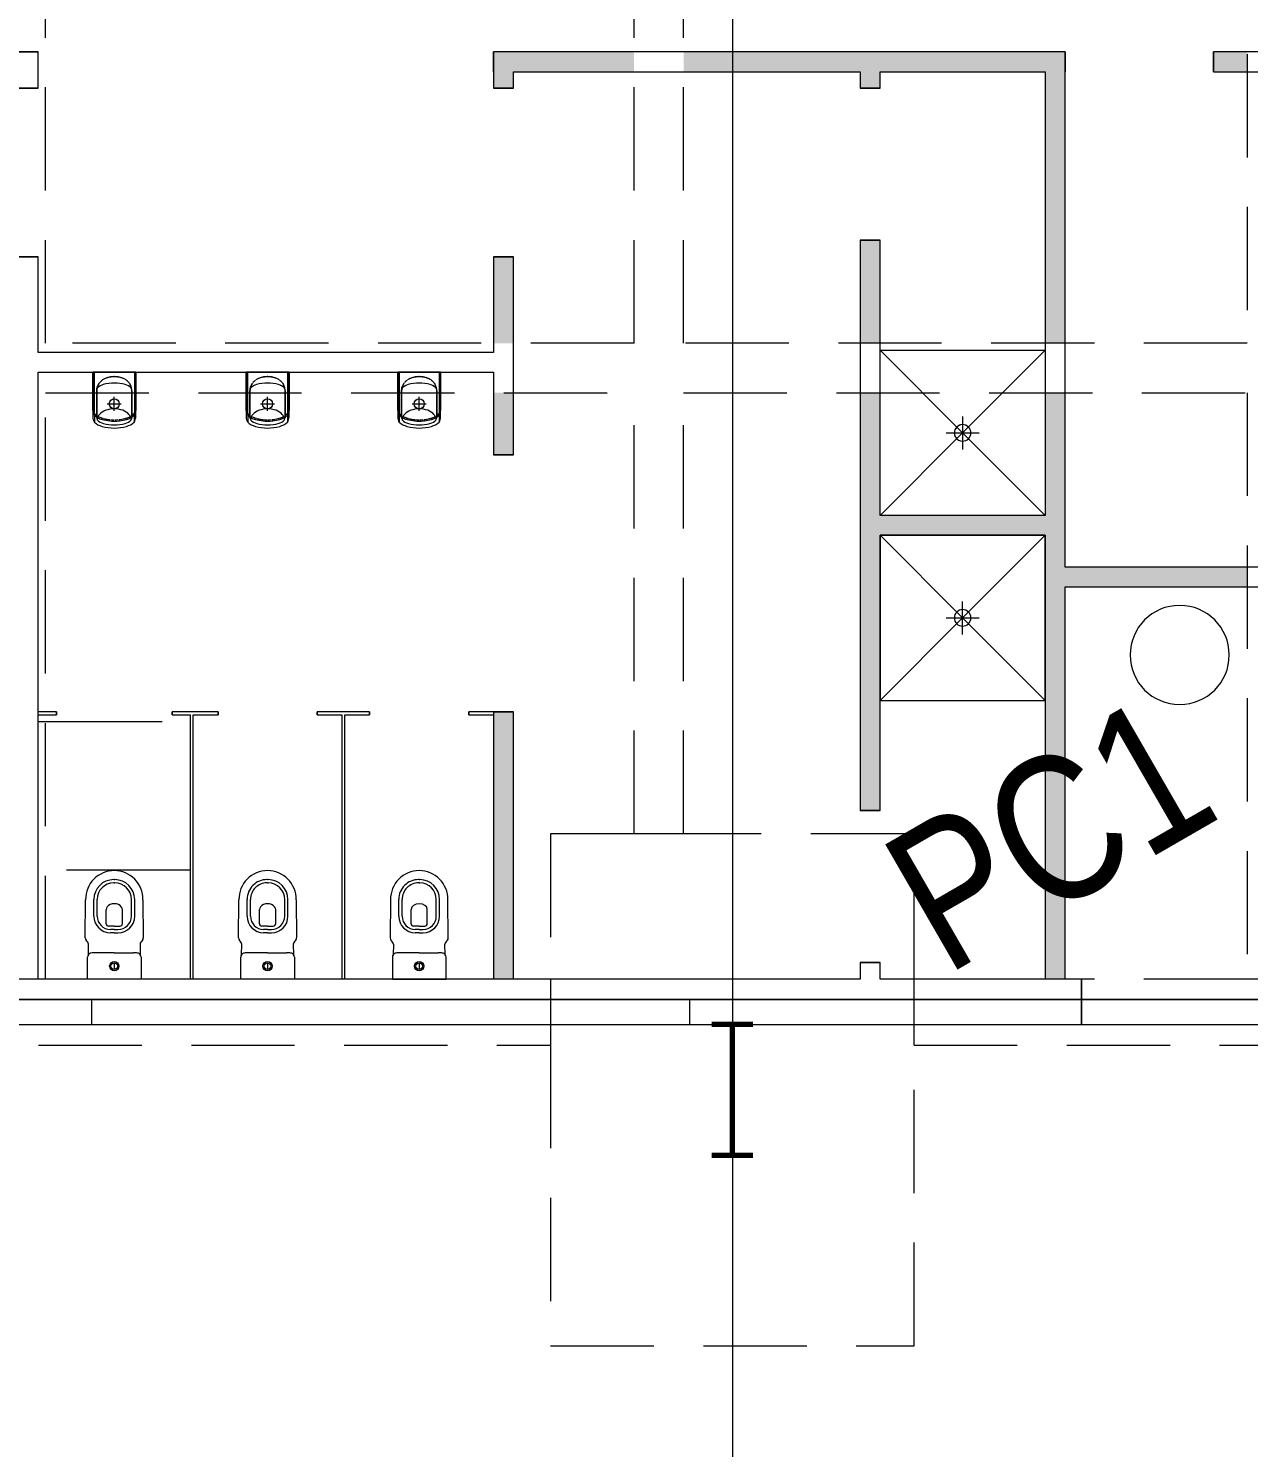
# Model space of a CAD drawing. Header units: millimetres. Extents: x 1606 to 301010, y -5142 to 244250.
# Drawn here: x 89421 to 96809, y 212738 to 221332 of the extents above; entities that cross this region are included whole.
import ezdxf

# ---------------------------------------------------------------- set-up
doc = ezdxf.new("R2010")
doc.units = ezdxf.units.MM
for name, pattern in [('_SGE_Grid Line', [16250, 15000, -625, 0, -625]), ('_SGE_Hidden', [925, 625, -300]), ('Dash', [1250, 750, -500]), ('Hidden', [1785.95, 1190.625, -595.325])]:
    doc.linetypes.add(name, pattern=pattern)
for name, color, linetype, lineweight in [('0-1', 7, 'Continuous', 5), ('A-WALL-1', 253, 'Continuous', 9), ('A-WALL-2', 113, 'Continuous', 20), ('I-WALL-1', 253, 'Continuous', 9), ('P-SANR-FIXT-1', 253, 'Continuous', 9), ('P-SANR-FIXT-2', 6, 'Dash', 9), ('P-SANR-FIXT-3', 6, 'Hidden', 9), ('Q-SPCQ-1', 253, 'Continuous', 9), ('S-BEAM-1', 7, '_SGE_Hidden', 18), ('S-BEAM-HDLN-1', 7, '_SGE_Hidden', 18), ('S-COLS-1', 52, 'Continuous', 70), ('S-COLS-IDEN-1', 171, 'Continuous', 35), ('S-FNDN-1', 32, '_SGE_Hidden', 18), ('S-GRID-1', 1, '_SGE_Grid Line', 13)]:
    doc.layers.add(name, color=color, linetype=linetype, lineweight=lineweight)
doc.layers.add('A-WALL-PATT-1', color=254, linetype='Continuous', lineweight=35, transparency=1)
doc.styles.add('Arial Narrow_3', font='ARIALN.TTF', dxfattribs={"height": 875})

# ---------------------------------------------------------------- blocks, each defined once
blk = doc.blocks.new('WYA_PF_Shower Falls - Floor Waste_Centre-8509042-WAREHOUSE SLAB PLAN')
at = {"layer": 'P-SANR-FIXT-3'}
for p, q in [((0, 0), (500, -500)), ((0, 0), (0, -1000)), ((1000, 0), (0, 0)), ((1000, 0), (500, -500)), ((1000, -1000), (1000, 0)), ((0, -1000), (500, -500)), ((500, -500), (1000, -1000)), ((0, -1000), (1000, -1000))]:
    blk.add_line(p, q, dxfattribs=at)
blk = doc.blocks.new('WYA_PF_Floor Waste_Round - 100mm Dia-8146134-WAREHOUSE SLAB PLAN')
at = {"layer": 'P-SANR-FIXT-1'}
for p, q in [((0, -100), (0, 100)), ((100, 0), (-100, 0))]:
    blk.add_line(p, q, dxfattribs=at)
for start, end in [(0, 180), (0, 180), (180, 0), (180, 360)]:
    blk.add_arc((0, 0), 50, start, end, dxfattribs=at)
blk = doc.blocks.new('WYA_PF_Shower Falls - Floor Waste_Centre-8509059-WAREHOUSE SLAB PLAN')
at = {"layer": 'P-SANR-FIXT-3'}
for p, q in [((0, 1000), (500, 500)), ((0, 1000), (1000, 1000)), ((0, 0), (0, 1000)), ((500, 500), (1000, 1000)), ((1000, 1000), (1000, 0)), ((0, 0), (500, 500)), ((1000, 0), (500, 500)), ((1000, 0), (0, 0))]:
    blk.add_line(p, q, dxfattribs=at)
blk = doc.blocks.new('WYA_PF_Floor Waste_Round - 100mm Dia-8507686-WAREHOUSE SLAB PLAN')
at = {"layer": 'P-SANR-FIXT-1'}
for p, q in [((0, 100), (0, -100)), ((100, 0), (-100, 0))]:
    blk.add_line(p, q, dxfattribs=at)
for start, end in [(0, 180), (360, 180), (180, 360), (180, 360)]:
    blk.add_arc((0, 0), 50, start, end, dxfattribs=at)
blk = doc.blocks.new('WYA_PF_WC_Toilet_Caroma_Liano_Cleanflush_Easy Height - Liano-8106803-WAREHOUSE SLAB PLAN')
at = {"layer": 'P-SANR-FIXT-1'}
for p, q in [((58753.3, 217086.7), (58651.3, 217086.7)), ((58652.8, 217136.4), (58884.6, 217139)), ((58923, 217119), (58986.8, 217120.1)), ((59001.8, 217125.4), (59133.3, 217125.4)), ((59133.3, 217125.4), (59133.3, 216800.8)), ((58753.3, 217066.7), (58651.3, 217066.7)), ((58798.3, 217012.4), (58712.8, 217012.4)), ((58974.3, 216963.1), (58974.3, 217078.6)), ((58531.3, 216963.1), (58531.3, 216966.7)), ((58531.3, 216963.1), (58531.3, 216959.5)), ((58551.3, 216963.1), (58551.3, 216966.7)), ((58551.3, 216963.1), (58551.3, 216959.5)), ((58813.3, 216963.1), (58813.3, 216997.4)), ((58813.3, 216963.1), (58813.3, 216928.8)), ((58833.3, 216963.1), (58833.3, 216986.7)), ((58833.3, 216963.1), (58833.3, 216939.5)), ((58853.3, 216963.1), (58853.3, 216986.7)), ((58853.3, 216963.1), (58853.3, 216939.5)), ((58974.3, 216963.1), (58974.3, 216847.6)), ((59035.3, 216963.1), (59075.6, 216963.1)), ((58753.3, 216859.5), (58651.3, 216859.5)), ((58753.3, 216839.5), (58651.3, 216839.5)), ((58798.3, 216913.8), (58712.8, 216913.8)), ((58884.6, 216787.2), (58652.8, 216789.8)), ((58986.8, 216806.1), (58923, 216807.2)), ((59133.3, 216800.8), (59001.8, 216800.8))]:
    blk.add_line(p, q, dxfattribs=at)
for radius in [28, 20.1]:
    blk.add_circle((59055.5, 216963.1), radius, dxfattribs=at)
for centre, radius, start, end in [((58650, 216962.8), 173.6, 89.05263, 179.90875), ((58651.3, 216966.7), 120, 90, 180), ((58753.3, 216986.7), 100, 0, 90), ((58884.7, 217118.6), 20.3, 48.76782, 90.37206), ((62198.4, 220846.3), 4967.2, 228.36262, 228.53711), ((58922.6, 217139.1), 20.1, 229.05995, 270.79743), ((59148.6, 217078.6), 174.3, 171.52709, 180), ((58998.5, 217101), 22.5, 121.53898, 171.52709), ((59001.8, 217101.3), 24.1, 90, 128.72798), ((58651.3, 216966.7), 100, 90, 180), ((58753.3, 216986.7), 80, 0, 90), ((58798.3, 216997.4), 15, 0, 90), ((58650, 216963.4), 173.6, 180.09125, 270.94737), ((58651.3, 216959.5), 120, 180, 270), ((58651.3, 216959.5), 100, 180, 270), ((58753.3, 216939.5), 80, 270, 0), ((58753.3, 216939.5), 100, 270, 0), ((58798.3, 216928.8), 15, 270, 0), ((59148.6, 216847.6), 174.3, 180, 188.47291), ((58884.7, 216807.6), 20.3, 269.62794, 311.23218), ((62198.4, 213079.9), 4967.2, 131.46289, 131.63738), ((58922.6, 216787.1), 20.1, 89.20257, 130.94005), ((58998.5, 216825.2), 22.5, 188.47291, 238.46102), ((59001.8, 216824.9), 24.1, 231.27202, 270)]:
    blk.add_arc(centre, radius, start, end, dxfattribs=at)
blk.add_ellipse((58712.8, 216963.1), major_axis=(0, 49.3), ratio=0.710354, start_param=0, end_param=3.141593, dxfattribs=at)
blk = doc.blocks.new('WYA_PF_WC_Toilet_Caroma_Liano_Cleanflush_Easy Height - Liano-7275037-WAREHOUSE SLAB PLAN')
at = {"layer": 'P-SANR-FIXT-1'}
for p, q in [((75739.6, 221069.1), (75414.9, 221069.1)), ((75414.9, 221069.1), (75414.9, 220937.7)), ((75739.6, 220937.7), (75739.6, 221069.1)), ((75577.3, 220971.1), (75577.3, 221011.4)), ((75420.2, 220922.6), (75421.4, 220858.8)), ((75577.3, 220910.1), (75461.8, 220910.1)), ((75577.3, 220910.1), (75692.8, 220910.1)), ((75733.2, 220858.8), (75734.3, 220922.6)), ((75401.4, 220820.4), (75404, 220588.7)), ((75577.3, 220789.1), (75553.7, 220789.1)), ((75577.3, 220789.1), (75600.8, 220789.1)), ((75750.5, 220588.7), (75753.1, 220820.4)), ((75528, 220734.1), (75528, 220648.6)), ((75577.3, 220749.1), (75543, 220749.1)), ((75577.3, 220769.1), (75553.7, 220769.1)), ((75577.3, 220769.1), (75600.8, 220769.1)), ((75577.3, 220749.1), (75611.5, 220749.1)), ((75626.5, 220734.1), (75626.5, 220648.6)), ((75453.7, 220689.1), (75453.7, 220587.1)), ((75473.7, 220689.1), (75473.7, 220587.1)), ((75680.8, 220689.1), (75680.8, 220587.1)), ((75700.8, 220689.1), (75700.8, 220587.1)), ((75577.3, 220487.1), (75573.7, 220487.1)), ((75577.3, 220467.1), (75573.7, 220467.1)), ((75577.3, 220487.1), (75580.8, 220487.1)), ((75577.3, 220467.1), (75580.8, 220467.1))]:
    blk.add_line(p, q, dxfattribs=at)
for radius in [28, 20.1]:
    blk.add_circle((75577.3, 220991.3), radius, dxfattribs=at)
for centre, radius, start, end in [((75439, 220937.7), 24.1, 180, 218.72798), ((75439.4, 220934.3), 22.5, 211.53898, 261.52709), ((75461.8, 221084.4), 174.3, 261.52709, 270), ((75692.8, 221084.4), 174.3, 270, 278.47291), ((75715.1, 220934.3), 22.5, 278.47291, 328.46102), ((75715.5, 220937.7), 24.1, 321.27202, 0), ((75421.7, 220820.6), 20.3, 138.76782, 180.37206), ((71694.1, 224134.3), 4967.2, 318.36262, 318.53711), ((75401.3, 220858.5), 20.1, 319.05995, 0.79743), ((75553.7, 220689.1), 100, 90, 180), ((75600.8, 220689.1), 100, 0, 90), ((75753.3, 220858.5), 20.1, 179.20257, 220.94005), ((79460.4, 224134.3), 4967.2, 221.46289, 221.63738), ((75732.8, 220820.6), 20.3, 359.62794, 41.23218), ((75553.7, 220689.1), 80, 90, 180), ((75543, 220734.1), 15, 90, 180), ((75600.8, 220689.1), 80, 0, 90), ((75611.5, 220734.1), 15, 0, 90), ((75577.6, 220585.8), 173.6, 179.05263, 269.90875), ((75573.7, 220587.1), 120, 180, 270), ((75573.7, 220587.1), 100, 180, 270), ((75577, 220585.8), 173.6, 270.09125, 0.94737), ((75580.8, 220587.1), 100, 270, 0), ((75580.8, 220587.1), 120, 270, 0)]:
    blk.add_arc(centre, radius, start, end, dxfattribs=at)
blk.add_ellipse((75577.3, 220648.6), major_axis=(49.3, 0), ratio=0.710354, start_param=3.141593, end_param=6.283185, dxfattribs=at)
blk = doc.blocks.new('WYA_PF_WC_Toilet_Ambulant - WC_Exposed Cistern-8106804-WAREHOUSE SLAB PLAN')
at = {"layer": 'P-SANR-FIXT-1'}
for p, q in [((0, 602), (-3.6, 602)), ((0, 602), (3.6, 602)), ((0, 582), (-3.6, 582)), ((0, 582), (3.6, 582)), ((-175.9, 248.7), (-173.3, 480.4)), ((-123.6, 380), (-123.6, 482)), ((-103.6, 380), (-103.6, 482)), ((103.6, 380), (103.6, 482)), ((123.6, 380), (123.6, 482)), ((173.3, 480.4), (175.9, 248.7)), ((-49.3, 335), (-49.3, 420.5)), ((49.3, 335), (49.3, 420.5)), ((0, 320), (-34.3, 320)), ((0, 300), (-23.6, 300)), ((0, 280), (-23.6, 280)), ((0, 320), (34.3, 320)), ((0, 300), (23.6, 300)), ((0, 280), (23.6, 280)), ((-157, 146.5), (-155.9, 210.3)), ((155.9, 210.3), (157, 146.5)), ((-162.3, 0), (-162.3, 131.4)), ((0, 159), (-115.5, 159)), ((0, 159), (115.5, 159)), ((0, 98), (0, 57.7)), ((162.3, 131.4), (162.3, 0)), ((162.3, 0), (-162.3, 0))]:
    blk.add_line(p, q, dxfattribs=at)
for radius in [28, 20.1]:
    blk.add_circle((0, 77.8), radius, dxfattribs=at)
for centre, radius, start, end in [((0.3, 483.3), 173.6, 90.09125, 180.94737), ((-3.6, 482), 120, 90, 180), ((-0.3, 483.3), 173.6, 359.05263, 89.90875), ((3.6, 482), 120, 360, 90), ((-3.6, 482), 100, 90, 180), ((3.6, 482), 100, 360, 90), ((-23.6, 380), 100, 180, 270), ((-23.6, 380), 80, 180, 270), ((23.6, 380), 80, 270, 360), ((23.6, 380), 100, 270, 360), ((-34.3, 335), 15, 180, 270), ((34.3, 335), 15, 270, 360), ((-155.5, 248.5), 20.3, 179.62794, 221.23218), ((-3883.2, -3065.2), 4967.2, 41.46289, 41.63738), ((-176, 210.6), 20.1, 359.20257, 40.94005), ((176, 210.6), 20.1, 139.05995, 180.79743), ((3883.2, -3065.2), 4967.2, 138.36262, 138.53711), ((155.5, 248.5), 20.3, 318.76782, 0.37206), ((-138.2, 131.4), 24.1, 141.27202, 180), ((-137.9, 134.8), 22.5, 98.47291, 148.46102), ((-115.5, -15.3), 174.3, 90, 98.47291), ((115.5, -15.3), 174.3, 81.52709, 90), ((137.9, 134.8), 22.5, 31.53898, 81.52709), ((138.2, 131.4), 24.1, 0, 38.72798)]:
    blk.add_arc(centre, radius, start, end, dxfattribs=at)
blk.add_ellipse((0, 420.5), major_axis=(49.3, 0), ratio=0.710354, start_param=0, end_param=3.141593, dxfattribs=at)
at = {"layer": 'P-SANR-FIXT-2'}
for p, q in [((-460, 660), (-460, 1560)), ((-460, 1560), (460, 1560)), ((460, 1560), (460, 660)), ((460, 660), (-460, 660))]:
    blk.add_line(p, q, dxfattribs=at)
blk = doc.blocks.new('WYA_PF_WC_Urinal - FIXFIT_BATH_WC_Urinal_Caroma_Cube 3-V34-WAREHOUSE SLAB PLAN')
at = {"layer": 'P-SANR-FIXT-1'}
for p, q in [((-129.9, -230.7), (-129.9, 0)), ((-129.9, 0), (-124.9, 0)), ((-121.5, 0), (-118.4, 0)), ((-118.4, 0), (-111.6, 0)), ((-111.6, 0), (-99.9, 0)), ((-99.9, 0), (-86.5, 0)), ((-86.5, 0), (-71.9, 0)), ((-71.9, 0), (-43.7, 0)), ((-43.7, 0), (-14.7, 0)), ((-14.7, 0), (14.6, 0)), ((71.9, 0), (86.5, 0)), ((86.5, 0), (99.8, 0)), ((99.8, 0), (111.6, 0)), ((111.6, 0), (118.4, 0)), ((118.4, 0), (121.5, 0)), ((121.5, 0), (121.5, -4.3)), ((124.9, 0), (129.9, 0)), ((-129.9, 0), (-129.9, -272.9)), ((129.9, 0), (-129.9, 0)), ((-124.9, -7.8), (-124.9, -230.7)), ((-121.5, 0), (-121.5, -4.3)), ((-121.5, -6.9), (-121.5, -26.9)), ((-121.5, -27.8), (-121.5, -247.8)), ((-56.3, -38.5), (-60, -40.2)), ((14.6, 0), (43.7, 0)), ((43.7, 0), (71.9, 0)), ((60.3, -40.4), (56.6, -38.6)), ((121.5, -6.9), (121.5, -26.9)), ((121.5, -27.8), (121.5, -247.8)), ((124.9, -230.7), (124.9, -7.8)), ((129.9, -272.9), (129.9, 0)), ((129.9, 0), (129.9, -230.7)), ((-106.5, -111.6), (-106.5, -272.9)), ((-106.5, -272.9), (-106.5, -111.6)), ((0, -233.5), (0, -148.5)), ((106.5, -272.9), (106.5, -111.6)), ((106.5, -111.6), (106.5, -272.9)), ((-42.5, -191), (42.5, -191)), ((-120.4, -259.7), (-120.4, -285.5)), ((-120.4, -287.9), (-120.4, -301.9)), ((120.4, -259.7), (120.4, -285.5)), ((120.4, -287.9), (120.4, -301.9))]:
    blk.add_line(p, q, dxfattribs=at)
at = {"layer": 'P-SANR-FIXT-1', "flags": 128}
for points in [[(-124.9, 0), (-124, 0), (-121.5, 0)], [(121.5, 0), (124, 0), (124.9, 0)], [(-106.5, -111.6), (-106.3, -106.8), (-105.9, -102.1), (-105.1, -97.4), (-104.2, -92.8), (-102.9, -88.3), (-101.4, -84), (-99.7, -79.8), (-97.8, -75.8)], [(-95.6, -71.9), (-93.4, -68.2), (-91.9, -66)], [(-63.6, -42.1), (-67.2, -44.1), (-70.8, -46.4), (-71.1, -46.5)], [(53, -37), (49.4, -35.5), (45.7, -34.2), (42.1, -32.9), (38.4, -31.8), (34.8, -30.8), (31.2, -29.9), (27.5, -29.1), (23.9, -28.4), (20.2, -27.8), (16.6, -27.4), (12.9, -27), (9.3, -26.7), (5.6, -26.5), (2, -26.4), (-1.7, -26.4), (-5.3, -26.5), (-9, -26.7), (-12.6, -26.9), (-16.3, -27.3), (-19.9, -27.8), (-23.6, -28.4), (-27.2, -29.1), (-30.8, -29.8), (-34.5, -30.7), (-38.1, -31.7), (-41.8, -32.8), (-45.4, -34), (-49.1, -35.4), (-52.7, -36.9)], [(71.1, -46.5), (67.5, -44.3), (63.9, -42.3)], [(95.6, -71.9), (93.4, -68.2), (91.9, -66)], [(106.5, -111.6), (106.3, -106.8), (105.9, -102.1), (105.1, -97.4), (104.2, -92.8), (102.9, -88.3), (101.4, -84), (99.7, -79.8), (97.8, -75.8)]]:
    blk.add_lwpolyline(points, dxfattribs=at)
at = {"layer": 'P-SANR-FIXT-1'}
blk.add_circle((0, -191), 30, dxfattribs=at)
for centre, major_axis, ratio, start_param, end_param in [((0, -93), (100.9, 0), 0.648703, 2.717227, 3.141593), ((-38.7, -132.4), (80.9, 0), 0.761042, 1.922267, 2.447265), ((0, -93), (100.9, 0), 0.648703, 2.368231, 2.669798), ((0, -93), (100.9, 0), 0.648703, 0.789117, 2.352476), ((-1.6, -209.3), (188.6, 0), 0.761042, 1.562426, 1.922541), ((1.6, -209.3), (188.6, 0), 0.761042, 1.219052, 1.579167), ((38.7, -132.4), (80.9, 0), 0.761042, 0.694328, 1.219326), ((0, -93), (100.9, 0), 0.648703, 0.471795, 0.773362), ((0, -93), (100.9, 0), 0.648703, 0, 0.424366), ((-50.3, -111.6), (-56.1, 0), 0.761042, 5.833193, 6.283185), ((50.3, -111.6), (56.1, 0), 0.761042, 0, 0.449993), ((-48.7, -230.7), (81.1, 0), 0.761042, 3.141593, 3.385939), ((-48.7, -230.7), (81.1, 0), 0.761042, 3.427268, 3.630285), ((-48.7, -230.7), (76.1, 0), 0.761042, 3.141593, 3.441619), ((-37.1, -205.7), (100.9, 0), 0.761042, 3.722328, 3.935032), ((0, -288), (102.8, 0), 0.648703, 0, 3.141593), ((37.1, -205.7), (100.9, 0), 0.761042, 5.489596, 5.70245), ((48.7, -230.7), (81.1, 0), 0.761042, 5.794493, 5.99751), ((48.7, -230.7), (76.1, 0), 0.761042, 5.983159, 6.283185), ((48.7, -230.7), (-81.1, 0), 0.761042, 2.897247, 3.141593), ((-48.7, -272.9), (81.1, 0), 0.761042, 3.141593, 3.630285), ((-37.1, -209.9), (105.9, 0), 0.761042, 3.807702, 3.991948), ((-37.1, -252.1), (105.9, 0), 0.761042, 3.807702, 4.360439), ((-50.3, -272.9), (56.1, 0), 0.761042, 3.141593, 3.502671), ((-37.1, -252.1), (80.9, 0), 0.761042, 3.764242, 4.360918), ((-37.1, -209.9), (105.9, 0), 0.761042, 4.046187, 4.275056), ((-37.1, -205.7), (100.9, 0), 0.761042, 4.081752, 4.124118), ((-37.1, -205.7), (100.9, 0), 0.761042, 4.147735, 4.360439), ((-37.1, -209.9), (105.9, 0), 0.761042, 4.282127, 4.360439), ((0, -133), (213.6, 0), 0.761042, 4.360439, 4.584259), ((0, -175.1), (213.6, 0), 0.761042, 4.360439, 5.064118), ((0, -128.8), (208.6, 0), 0.761042, 4.362871, 4.384358), ((0, -175.1), (188.6, 0), 0.761042, 4.360645, 4.712389), ((0, -128.8), (208.6, 0), 0.761042, 4.397563, 4.500439), ((0, -128.8), (208.6, 0), 0.761042, 4.506644, 4.58172), ((0, -133), (213.6, 0), 0.761042, 4.594999, 4.640959), ((0, -128.8), (208.6, 0), 0.761042, 4.608467, 4.700062), ((0, -133), (213.6, 0), 0.761042, 4.651728, 4.682325), ((0, -133), (213.6, 0), 0.761042, 4.683396, 4.738806), ((0, -175.1), (188.6, 0), 0.761042, 4.712389, 5.064133), ((0, -128.8), (208.6, 0), 0.761042, 4.725024, 4.81594), ((0, -133), (213.6, 0), 0.761042, 4.747381, 4.772793), ((0, -133), (213.6, 0), 0.761042, 4.784554, 4.856606), ((0, -128.8), (208.6, 0), 0.761042, 4.843059, 5.013968), ((0, -133), (213.6, 0), 0.761042, 4.864454, 5.064118), ((0, -128.8), (208.6, 0), 0.761042, 5.027609, 5.050951), ((37.1, -252.1), (80.9, 0), 0.761042, 5.06386, 5.660536), ((37.1, -205.7), (100.9, 0), 0.761042, 5.063887, 5.32956), ((37.1, -209.9), (105.9, 0), 0.761042, 5.063893, 5.142056), ((37.1, -252.1), (105.9, 0), 0.761042, 5.063893, 5.617076), ((37.1, -209.9), (105.9, 0), 0.761042, 5.157043, 5.248287), ((37.1, -209.9), (105.9, 0), 0.761042, 5.248409, 5.323688), ((37.1, -209.9), (105.9, 0), 0.761042, 5.342308, 5.378589), ((50.3, -272.9), (-56.1, 0), 0.761042, 2.780515, 3.141593), ((37.1, -209.9), (105.9, 0), 0.761042, 5.432682, 5.617076), ((48.7, -272.9), (81.1, 0), 0.761042, 5.794493, 6.283185)]:
    blk.add_ellipse(centre, major_axis=major_axis, ratio=ratio, start_param=start_param, end_param=end_param, dxfattribs=at)
blk = doc.blocks.new('WYA_PF_WC_Urinal - FIXFIT_BATH_WC_Urinal_Caroma_Cube 3-V35-WAREHOUSE SLAB PLAN')
at = {"layer": 'P-SANR-FIXT-1'}
for p, q in [((-129.9, -230.7), (-129.9, 0)), ((-129.9, 0), (-124.9, 0)), ((-121.5, 0), (-118.4, 0)), ((-118.4, 0), (-111.6, 0)), ((-111.6, 0), (-99.9, 0)), ((-71.9, 0), (-43.7, 0)), ((-43.7, 0), (-14.7, 0)), ((-14.7, 0), (14.6, 0)), ((99.8, 0), (111.6, 0)), ((111.6, 0), (118.4, 0)), ((118.4, 0), (121.5, 0)), ((121.5, 0), (121.5, -4.3)), ((124.9, 0), (129.9, 0)), ((-129.9, 0), (-129.9, -272.9)), ((129.9, 0), (-129.9, 0)), ((-124.9, -7.8), (-124.9, -230.7)), ((-121.5, 0), (-121.5, -4.3)), ((-121.5, -6.9), (-121.5, -26.9)), ((-121.5, -27.8), (-121.5, -247.8)), ((-56.3, -38.5), (-60, -40.2)), ((60.3, -40.4), (56.6, -38.6)), ((121.5, -6.9), (121.5, -26.9)), ((121.5, -27.8), (121.5, -247.8)), ((124.9, -230.7), (124.9, -7.8)), ((129.9, -272.9), (129.9, 0)), ((129.9, 0), (129.9, -230.7)), ((-106.5, -111.6), (-106.5, -272.9)), ((-106.5, -272.9), (-106.5, -111.6)), ((0, -233.5), (0, -148.5)), ((106.5, -272.9), (106.5, -111.6)), ((106.5, -111.6), (106.5, -272.9)), ((-42.5, -191), (42.5, -191)), ((-120.4, -259.7), (-120.4, -285.5)), ((-120.4, -287.9), (-120.4, -301.9)), ((120.4, -259.7), (120.4, -285.5)), ((120.4, -287.9), (120.4, -301.9))]:
    blk.add_line(p, q, dxfattribs=at)
at = {"layer": 'P-SANR-FIXT-1', "flags": 128}
for points in [[(-124.9, 0), (-124, 0), (-121.5, 0)], [(-99.9, 0), (-86.5, 0), (-71.9, 0)], [(71.9, 0), (86.5, 0), (99.8, 0)], [(121.5, 0), (124, 0), (124.9, 0)], [(-106.5, -111.6), (-106.3, -106.8), (-105.9, -102.1), (-105.1, -97.4), (-104.2, -92.8), (-102.9, -88.3), (-101.4, -84), (-99.7, -79.8), (-97.8, -75.8)], [(-95.6, -71.9), (-93.4, -68.2), (-91.9, -66)], [(-63.6, -42.1), (-67.2, -44.1), (-70.8, -46.4), (-71.1, -46.5)], [(53, -37), (49.4, -35.5), (45.7, -34.2), (42.1, -32.9), (38.4, -31.8), (34.8, -30.8), (31.2, -29.9), (27.5, -29.1), (23.9, -28.4), (20.2, -27.8), (16.6, -27.4), (12.9, -27), (9.3, -26.7), (5.6, -26.5), (2, -26.4), (-1.7, -26.4), (-5.3, -26.5), (-9, -26.7), (-12.6, -26.9), (-16.3, -27.3), (-19.9, -27.8), (-23.6, -28.4), (-27.2, -29.1), (-30.8, -29.8), (-34.5, -30.7), (-38.1, -31.7), (-41.8, -32.8), (-45.4, -34), (-49.1, -35.4), (-52.7, -36.9)], [(14.6, 0), (43.7, 0), (71.9, 0)], [(71.1, -46.5), (67.5, -44.3), (63.9, -42.3)], [(95.6, -71.9), (93.4, -68.2), (91.9, -66)], [(106.5, -111.6), (106.3, -106.8), (105.9, -102.1), (105.1, -97.4), (104.2, -92.8), (102.9, -88.3), (101.4, -84), (99.7, -79.8), (97.8, -75.8)]]:
    blk.add_lwpolyline(points, dxfattribs=at)
at = {"layer": 'P-SANR-FIXT-1'}
blk.add_circle((0, -191), 30, dxfattribs=at)
for centre, major_axis, ratio, start_param, end_param in [((0, -93), (100.9, 0), 0.648703, 2.717227, 3.141593), ((-38.7, -132.4), (80.9, 0), 0.761042, 1.922267, 2.447265), ((0, -93), (100.9, 0), 0.648703, 2.368231, 2.669798), ((0, -93), (100.9, 0), 0.648703, 0.789117, 2.352476), ((-1.6, -209.3), (188.6, 0), 0.761042, 1.562426, 1.922541), ((1.6, -209.3), (188.6, 0), 0.761042, 1.219052, 1.579167), ((38.7, -132.4), (80.9, 0), 0.761042, 0.694328, 1.219326), ((0, -93), (100.9, 0), 0.648703, 0.471795, 0.773362), ((0, -93), (100.9, 0), 0.648703, 0, 0.424366), ((-50.3, -111.6), (-56.1, 0), 0.761042, 5.833193, 6.283185), ((50.3, -111.6), (56.1, 0), 0.761042, 0, 0.449993), ((-48.7, -230.7), (81.1, 0), 0.761042, 3.141593, 3.385939), ((-48.7, -230.7), (81.1, 0), 0.761042, 3.427268, 3.630285), ((-48.7, -230.7), (76.1, 0), 0.761042, 3.141593, 3.441619), ((-37.1, -205.7), (100.9, 0), 0.761042, 3.722328, 3.935032), ((0, -288), (102.8, 0), 0.648703, 0, 3.141593), ((37.1, -205.7), (100.9, 0), 0.761042, 5.489596, 5.70245), ((48.7, -230.7), (81.1, 0), 0.761042, 5.794493, 5.99751), ((48.7, -230.7), (76.1, 0), 0.761042, 5.983159, 6.283185), ((48.7, -230.7), (-81.1, 0), 0.761042, 2.897247, 3.141593), ((-48.7, -272.9), (81.1, 0), 0.761042, 3.141593, 3.630285), ((-37.1, -209.9), (105.9, 0), 0.761042, 3.807702, 3.991948), ((-37.1, -252.1), (105.9, 0), 0.761042, 3.807702, 4.360439), ((-50.3, -272.9), (56.1, 0), 0.761042, 3.141593, 3.502671), ((-37.1, -252.1), (80.9, 0), 0.761042, 3.764242, 4.360918), ((-37.1, -209.9), (105.9, 0), 0.761042, 4.046187, 4.275056), ((-37.1, -205.7), (100.9, 0), 0.761042, 4.081752, 4.124118), ((-37.1, -205.7), (100.9, 0), 0.761042, 4.147735, 4.360439), ((-37.1, -209.9), (105.9, 0), 0.761042, 4.282127, 4.360439), ((0, -133), (213.6, 0), 0.761042, 4.360439, 4.584259), ((0, -175.1), (213.6, 0), 0.761042, 4.360439, 5.064118), ((0, -128.8), (208.6, 0), 0.761042, 4.362871, 4.384358), ((0, -175.1), (188.6, 0), 0.761042, 4.360645, 4.712389), ((0, -128.8), (208.6, 0), 0.761042, 4.397563, 4.500439), ((0, -128.8), (208.6, 0), 0.761042, 4.506644, 4.58172), ((0, -133), (213.6, 0), 0.761042, 4.594999, 4.640959), ((0, -128.8), (208.6, 0), 0.761042, 4.608467, 4.700062), ((0, -133), (213.6, 0), 0.761042, 4.651728, 4.682325), ((0, -133), (213.6, 0), 0.761042, 4.683396, 4.738806), ((0, -175.1), (188.6, 0), 0.761042, 4.712389, 5.064133), ((0, -128.8), (208.6, 0), 0.761042, 4.725024, 4.81594), ((0, -133), (213.6, 0), 0.761042, 4.747381, 4.772793), ((0, -133), (213.6, 0), 0.761042, 4.784554, 4.856606), ((0, -128.8), (208.6, 0), 0.761042, 4.843059, 5.013968), ((0, -133), (213.6, 0), 0.761042, 4.864454, 5.064118), ((0, -128.8), (208.6, 0), 0.761042, 5.027609, 5.050951), ((37.1, -252.1), (80.9, 0), 0.761042, 5.06386, 5.660536), ((37.1, -205.7), (100.9, 0), 0.761042, 5.063887, 5.32956), ((37.1, -209.9), (105.9, 0), 0.761042, 5.063893, 5.142056), ((37.1, -252.1), (105.9, 0), 0.761042, 5.063893, 5.617076), ((37.1, -209.9), (105.9, 0), 0.761042, 5.157043, 5.248287), ((37.1, -209.9), (105.9, 0), 0.761042, 5.248409, 5.323688), ((37.1, -209.9), (105.9, 0), 0.761042, 5.342308, 5.378589), ((50.3, -272.9), (-56.1, 0), 0.761042, 2.780515, 3.141593), ((37.1, -209.9), (105.9, 0), 0.761042, 5.409886, 5.617076), ((37.1, -205.7), (100.9, 0), 0.761042, 5.453367, 5.489596), ((48.7, -272.9), (81.1, 0), 0.761042, 5.794493, 6.283185)]:
    blk.add_ellipse(centre, major_axis=major_axis, ratio=ratio, start_param=start_param, end_param=end_param, dxfattribs=at)
blk = doc.blocks.new('WYA_PF_WC_Urinal - FIXFIT_BATH_WC_Urinal_Caroma_Cube 3-V36-WAREHOUSE SLAB PLAN')
at = {"layer": 'P-SANR-FIXT-1'}
for p, q in [((-129.9, -230.7), (-129.9, 0)), ((-129.9, 0), (-124.9, 0)), ((-121.5, 0), (-118.4, 0)), ((-71.9, 0), (-43.7, 0)), ((-43.7, 0), (-14.7, 0)), ((71.9, 0), (86.5, 0)), ((86.5, 0), (99.8, 0)), ((99.8, 0), (111.6, 0)), ((111.6, 0), (118.4, 0)), ((118.4, 0), (121.5, 0)), ((121.5, 0), (121.5, -4.3)), ((124.9, 0), (129.9, 0)), ((-129.9, 0), (-129.9, -272.9)), ((129.9, 0), (-129.9, 0)), ((-124.9, -7.8), (-124.9, -230.7)), ((-121.5, 0), (-121.5, -4.3)), ((-121.5, -6.9), (-121.5, -26.9)), ((-121.5, -27.8), (-121.5, -247.8)), ((-56.3, -38.5), (-60, -40.2)), ((60.3, -40.4), (56.6, -38.6)), ((121.5, -6.9), (121.5, -26.9)), ((121.5, -27.8), (121.5, -247.8)), ((124.9, -230.7), (124.9, -7.8)), ((129.9, -272.9), (129.9, 0)), ((129.9, 0), (129.9, -230.7)), ((-106.5, -111.6), (-106.5, -272.9)), ((-106.5, -272.9), (-106.5, -111.6)), ((0, -233.5), (0, -148.5)), ((106.5, -272.9), (106.5, -111.6)), ((106.5, -111.6), (106.5, -272.9)), ((-42.5, -191), (42.5, -191)), ((-120.4, -259.7), (-120.4, -285.5)), ((-120.4, -287.9), (-120.4, -301.9)), ((120.4, -259.7), (120.4, -285.5)), ((120.4, -287.9), (120.4, -301.9))]:
    blk.add_line(p, q, dxfattribs=at)
at = {"layer": 'P-SANR-FIXT-1', "flags": 128}
for points in [[(-124.9, 0), (-124, 0), (-121.5, 0)], [(-118.4, 0), (-111.6, 0), (-99.9, 0), (-86.5, 0), (-71.9, 0)], [(-14.7, 0), (14.6, 0), (43.7, 0), (71.9, 0)], [(121.5, 0), (124, 0), (124.9, 0)], [(-106.5, -111.6), (-106.3, -106.8), (-105.9, -102.1), (-105.1, -97.4), (-104.2, -92.8), (-102.9, -88.3), (-101.4, -84), (-99.7, -79.8), (-97.8, -75.8)], [(-95.6, -71.9), (-93.4, -68.2), (-91.9, -66)], [(-63.6, -42.1), (-67.2, -44.1), (-70.8, -46.4), (-71.1, -46.5)], [(53, -37), (49.4, -35.5), (45.7, -34.2), (42.1, -32.9), (38.4, -31.8), (34.8, -30.8), (31.2, -29.9), (27.5, -29.1), (23.9, -28.4), (20.2, -27.8), (16.6, -27.4), (12.9, -27), (9.3, -26.7), (5.6, -26.5), (2, -26.4), (-1.7, -26.4), (-5.3, -26.5), (-9, -26.7), (-12.6, -26.9), (-16.3, -27.3), (-19.9, -27.8), (-23.6, -28.4), (-27.2, -29.1), (-30.8, -29.8), (-34.5, -30.7), (-38.1, -31.7), (-41.8, -32.8), (-45.4, -34), (-49.1, -35.4), (-52.7, -36.9)], [(71.1, -46.5), (67.5, -44.3), (63.9, -42.3)], [(95.6, -71.9), (93.4, -68.2), (91.9, -66)], [(106.5, -111.6), (106.3, -106.8), (105.9, -102.1), (105.1, -97.4), (104.2, -92.8), (102.9, -88.3), (101.4, -84), (99.7, -79.8), (97.8, -75.8)]]:
    blk.add_lwpolyline(points, dxfattribs=at)
at = {"layer": 'P-SANR-FIXT-1'}
blk.add_circle((0, -191), 30, dxfattribs=at)
for centre, major_axis, ratio, start_param, end_param in [((0, -93), (100.9, 0), 0.648703, 2.717227, 3.141593), ((-38.7, -132.4), (80.9, 0), 0.761042, 1.922267, 2.447265), ((0, -93), (100.9, 0), 0.648703, 2.368231, 2.669798), ((0, -93), (100.9, 0), 0.648703, 0.789117, 2.352476), ((-1.6, -209.3), (188.6, 0), 0.761042, 1.562426, 1.922541), ((1.6, -209.3), (188.6, 0), 0.761042, 1.219052, 1.579167), ((38.7, -132.4), (80.9, 0), 0.761042, 0.694328, 1.219326), ((0, -93), (100.9, 0), 0.648703, 0.722426, 0.773362), ((0, -93), (100.9, 0), 0.648703, 0.698132, 0.722426), ((0, -93), (100.9, 0), 0.648703, 0.471795, 0.698132), ((0, -93), (100.9, 0), 0.648703, 0, 0.424366), ((-50.3, -111.6), (-56.1, 0), 0.761042, 5.833193, 6.283185), ((50.3, -111.6), (56.1, 0), 0.761042, 0, 0.449993), ((-48.7, -230.7), (81.1, 0), 0.761042, 3.141593, 3.385939), ((-48.7, -230.7), (81.1, 0), 0.761042, 3.427268, 3.630285), ((-48.7, -230.7), (76.1, 0), 0.761042, 3.141593, 3.441619), ((-37.1, -205.7), (100.9, 0), 0.761042, 3.722328, 3.935032), ((0, -288), (102.8, 0), 0.648703, 0, 3.141593), ((37.1, -205.7), (100.9, 0), 0.761042, 5.489596, 5.70245), ((48.7, -230.7), (81.1, 0), 0.761042, 5.794493, 5.99751), ((48.7, -230.7), (76.1, 0), 0.761042, 5.983159, 6.283185), ((48.7, -230.7), (-81.1, 0), 0.761042, 2.897247, 3.141593), ((-48.7, -272.9), (81.1, 0), 0.761042, 3.141593, 3.630285), ((-37.1, -209.9), (105.9, 0), 0.761042, 3.807702, 3.991948), ((-37.1, -252.1), (105.9, 0), 0.761042, 3.807702, 4.360439), ((-50.3, -272.9), (56.1, 0), 0.761042, 3.141593, 3.502671), ((-37.1, -252.1), (80.9, 0), 0.761042, 3.764242, 4.360918), ((-37.1, -209.9), (105.9, 0), 0.761042, 4.046187, 4.275056), ((-37.1, -205.7), (100.9, 0), 0.761042, 4.081752, 4.124118), ((-37.1, -205.7), (100.9, 0), 0.761042, 4.147735, 4.360439), ((-37.1, -209.9), (105.9, 0), 0.761042, 4.282127, 4.360439), ((0, -133), (213.6, 0), 0.761042, 4.360439, 4.584259), ((0, -175.1), (213.6, 0), 0.761042, 4.360439, 5.064118), ((0, -128.8), (208.6, 0), 0.761042, 4.362871, 4.384358), ((0, -175.1), (188.6, 0), 0.761042, 4.360645, 4.712389), ((0, -128.8), (208.6, 0), 0.761042, 4.397563, 4.500439), ((0, -128.8), (208.6, 0), 0.761042, 4.506644, 4.58172), ((0, -133), (213.6, 0), 0.761042, 4.594999, 4.640959), ((0, -128.8), (208.6, 0), 0.761042, 4.608467, 4.700062), ((0, -133), (213.6, 0), 0.761042, 4.651728, 4.682325), ((0, -133), (213.6, 0), 0.761042, 4.683396, 4.738806), ((0, -175.1), (188.6, 0), 0.761042, 4.712389, 5.064133), ((0, -128.8), (208.6, 0), 0.761042, 4.725024, 4.81594), ((0, -133), (213.6, 0), 0.761042, 4.747381, 4.772793), ((0, -133), (213.6, 0), 0.761042, 4.784554, 4.856606), ((0, -128.8), (208.6, 0), 0.761042, 4.843059, 5.013968), ((0, -133), (213.6, 0), 0.761042, 4.864454, 5.064118), ((0, -128.8), (208.6, 0), 0.761042, 5.027609, 5.050951), ((37.1, -252.1), (80.9, 0), 0.761042, 5.06386, 5.660536), ((37.1, -205.7), (100.9, 0), 0.761042, 5.063887, 5.32956), ((37.1, -209.9), (105.9, 0), 0.761042, 5.063893, 5.142056), ((37.1, -252.1), (105.9, 0), 0.761042, 5.063893, 5.617076), ((37.1, -209.9), (105.9, 0), 0.761042, 5.157043, 5.248287), ((37.1, -209.9), (105.9, 0), 0.761042, 5.248409, 5.323688), ((37.1, -209.9), (105.9, 0), 0.761042, 5.342308, 5.378589), ((50.3, -272.9), (-56.1, 0), 0.761042, 2.780515, 3.141593), ((37.1, -209.9), (105.9, 0), 0.761042, 5.432682, 5.617076), ((48.7, -272.9), (81.1, 0), 0.761042, 5.794493, 6.283185)]:
    blk.add_ellipse(centre, major_axis=major_axis, ratio=ratio, start_param=start_param, end_param=end_param, dxfattribs=at)
blk = doc.blocks.new('Hot Water Unit - Hot Water Unit-8844539-WAREHOUSE SLAB PLAN')
at = {"layer": 'Q-SPCQ-1'}
for start, end in [(0, 180), (0, 180), (180, 360), (180, 0)]:
    blk.add_arc((5525.4, 43288.6), 300, start, end, dxfattribs=at)
blk = doc.blocks.new('23041_Modscape EF_ Central_V22_rvt-1-WAREHOUSE SLAB PLAN')
at = {"layer": 'A-WALL-PATT-1'}
h = blk.add_hatch(color=256, dxfattribs=at)
h.paths.add_polyline_path([(63160, 221069.1), (65469.3, 221069.1), (65469.3, 221189.1), (63160, 221189.1), (63160, 221126.9)])
h.paths.add_polyline_path([(62009.3, 221069.1), (62860, 221069.1), (62860, 221189.1), (62009.3, 221189.1), (62009.3, 221134.9)])
h = blk.add_hatch(color=256, dxfattribs=at)
h.paths.add_polyline_path([(83975.3, 221069.1), (84095.3, 221069.1), (84095.3, 221189.1), (82472.5, 221189.1), (82472.5, 221069.1), (82975.3, 221069.1)])
h.paths.add_polyline_path([(82172.5, 221069.1), (82172.5, 221189.1), (79942.8, 221189.1), (79942.8, 221069.1), (80739.5, 221069.1)])
h.paths.add_polyline_path([(76296.6, 221069.1), (78310, 221069.1), (78310, 221189.1), (74747.5, 221189.1), (74747.5, 221069.1), (76045.3, 221069.1)])
h.paths.add_polyline_path([(72409.3, 221069.1), (74447.5, 221069.1), (74447.5, 221189.1), (71610.3, 221189.1), (71610.3, 221069.1), (72391.3, 221069.1)])
h.paths.add_polyline_path([(78742.8, 221069.1), (78742.8, 221189.1), (78610, 221189.1), (78610, 221069.1)])
h.paths.add_polyline_path([(70351.3, 221069.1), (70410.3, 221069.1), (70410.3, 221189.1), (68191.3, 221189.1), (68191.3, 221069.1), (70231.3, 221069.1)])
h.paths.add_polyline_path([(66522.1, 221069.1), (66572.5, 221069.1), (66572.5, 221189.1), (66369.3, 221189.1), (66369.3, 221069.1)])
h = blk.add_hatch(color=256, dxfattribs=at)
h.paths.add_polyline_path([(62129.3, 218749.1), (62129.3, 219125.1), (62009.3, 219125.1), (62009.3, 218749.1), (62079.2, 218749.1)])
h.paths.add_polyline_path([(62020.9, 219425.1), (62129.3, 219425.1), (62129.3, 219949.1), (62009.3, 219949.1), (62009.3, 219425.1)])
h.paths.add_polyline_path([(62009.3, 220969.1), (62129.3, 220969.1), (62129.3, 221069.1), (62009.3, 221069.1)])
h = blk.add_hatch(color=256, dxfattribs=at)
h.paths.add_polyline_path([(64349.3, 216595.1), (64349.3, 219125.1), (64229.3, 219125.1), (64229.3, 216595.1)])
h.paths.add_polyline_path([(64229.3, 219425.1), (64349.3, 219425.1), (64349.3, 220049.1), (64229.3, 220049.1)])
h.paths.add_polyline_path([(64229.3, 220969.1), (64349.3, 220969.1), (64349.3, 221069.1), (64229.3, 221069.1)])
h = blk.add_hatch(color=256, dxfattribs=at)
h.paths.add_polyline_path([(65349.3, 215575.1), (65469.3, 215575.1), (65469.3, 219125.1), (65349.3, 219125.1), (65349.3, 215749.5)])
h.paths.add_polyline_path([(65469.3, 219425.1), (65469.3, 221069.1), (65349.3, 221069.1), (65349.3, 219425.1), (65395.9, 219425.1)])
for points in [[(65349.3, 218262.1), (65349.3, 218382.1), (64349.3, 218382.1), (64349.3, 218262.1), (64744.9, 218262.1)], [(62129.3, 215575.1), (62129.3, 217193.1), (62009.3, 217193.1), (62009.3, 215575.1), (62079.2, 215575.1)]]:
    blk.add_hatch(color=256, dxfattribs=at).paths.add_polyline_path(points)
h = blk.add_hatch(color=256, dxfattribs=at)
h.paths.add_polyline_path([(68373.1, 217949.1), (69111.3, 217949.1), (69111.3, 218069.1), (67172.5, 218069.1), (67172.5, 217949.1), (68367, 217949.1)])
h.paths.add_polyline_path([(66572.5, 217949.1), (66572.5, 218069.1), (65469.3, 218069.1), (65469.3, 217949.1), (66522.1, 217949.1)])
at = {"layer": 'A-WALL-1'}
for p, q in [((59253.3, 221189.1), (59133.3, 221189.1)), ((59133.3, 221189.1), (59253.3, 221189.1)), ((59253.3, 220969.1), (59253.3, 221189.1)), ((59253.3, 220969.1), (59253.3, 221189.1)), ((65469.3, 221189.1), (62009.3, 221189.1)), ((62009.3, 221189.1), (62009.3, 221069.1)), ((62009.3, 221069.1), (62009.3, 221189.1)), ((65469.3, 221189.1), (62009.3, 221189.1)), ((65469.3, 221069.1), (65469.3, 221189.1)), ((65469.3, 221189.1), (65469.3, 221069.1)), ((67171.3, 221189.1), (66369.3, 221189.1)), ((66369.3, 221189.1), (66369.3, 221069.1)), ((66369.3, 221069.1), (66369.3, 221189.1)), ((67171.3, 221189.1), (66369.3, 221189.1)), ((62009.3, 221069.1), (62009.3, 220969.1)), ((62009.3, 221069.1), (62009.3, 220969.1)), ((62129.3, 221069.1), (64229.3, 221069.1)), ((62129.3, 221069.1), (64229.3, 221069.1)), ((62129.3, 220969.1), (62129.3, 221069.1)), ((62129.3, 220969.1), (62129.3, 221069.1)), ((64229.3, 221069.1), (64229.3, 220969.1)), ((64229.3, 221069.1), (64229.3, 220969.1)), ((64349.3, 221069.1), (65349.3, 221069.1)), ((64349.3, 221069.1), (65349.3, 221069.1)), ((64349.3, 220969.1), (64349.3, 221069.1)), ((64349.3, 220969.1), (64349.3, 221069.1)), ((65349.3, 221069.1), (65349.3, 218382.1)), ((65349.3, 221069.1), (65349.3, 218382.1)), ((65469.3, 218069.1), (65469.3, 221069.1)), ((65469.3, 218069.1), (65469.3, 221069.1)), ((66369.3, 221069.1), (66969.3, 221069.1)), ((66369.3, 221069.1), (66969.3, 221069.1)), ((59133.3, 220969.1), (59253.3, 220969.1)), ((59253.3, 220969.1), (59133.3, 220969.1)), ((62009.3, 220969.1), (62129.3, 220969.1)), ((62129.3, 220969.1), (62009.3, 220969.1)), ((64229.3, 220969.1), (64349.3, 220969.1)), ((64349.3, 220969.1), (64229.3, 220969.1)), ((64349.3, 220049.1), (64229.3, 220049.1)), ((64229.3, 220049.1), (64229.3, 216595.1)), ((64229.3, 220049.1), (64349.3, 220049.1)), ((64229.3, 220049.1), (64229.3, 216595.1)), ((64349.3, 218382.1), (64349.3, 220049.1)), ((64349.3, 218382.1), (64349.3, 220049.1)), ((59253.3, 219949.1), (59133.3, 219949.1)), ((59133.3, 219949.1), (59253.3, 219949.1)), ((59253.3, 219369.1), (59253.3, 219949.1)), ((59253.3, 219369.1), (59253.3, 219949.1)), ((62009.3, 219949.1), (62009.3, 219369.1)), ((62129.3, 219949.1), (62009.3, 219949.1)), ((62009.3, 219949.1), (62009.3, 219369.1)), ((62009.3, 219949.1), (62129.3, 219949.1)), ((62129.3, 218749.1), (62129.3, 219949.1)), ((62129.3, 218749.1), (62129.3, 219949.1)), ((62009.3, 219369.1), (59253.3, 219369.1)), ((62009.3, 219369.1), (59253.3, 219369.1)), ((59253.3, 217193.1), (59253.3, 219249.1)), ((59253.3, 217193.1), (59253.3, 219249.1)), ((59253.3, 219249.1), (59583.4, 219249.1)), ((59253.3, 219249.1), (59583.4, 219249.1)), ((59583.4, 219249.1), (59843.2, 219249.1)), ((59583.4, 219249.1), (59843.2, 219249.1)), ((59843.2, 219249.1), (60511.4, 219249.1)), ((59843.2, 219249.1), (60511.4, 219249.1)), ((60511.4, 219249.1), (60771.2, 219249.1)), ((60511.4, 219249.1), (60771.2, 219249.1)), ((60771.2, 219249.1), (61429.4, 219249.1)), ((60771.2, 219249.1), (61429.4, 219249.1)), ((61429.4, 219249.1), (61689.2, 219249.1)), ((61429.4, 219249.1), (61689.2, 219249.1)), ((61689.2, 219249.1), (62009.3, 219249.1)), ((61689.2, 219249.1), (62009.3, 219249.1)), ((62009.3, 219249.1), (62009.3, 218749.1)), ((62009.3, 219249.1), (62009.3, 218749.1)), ((62009.3, 218749.1), (62129.3, 218749.1)), ((62129.3, 218749.1), (62009.3, 218749.1)), ((65349.3, 218382.1), (64349.3, 218382.1)), ((65349.3, 218382.1), (64349.3, 218382.1)), ((64349.3, 216595.1), (64349.3, 218262.1)), ((64349.3, 216595.1), (64349.3, 218262.1)), ((64349.3, 218262.1), (65349.3, 218262.1)), ((64349.3, 218262.1), (65349.3, 218262.1)), ((65349.3, 218262.1), (65349.3, 215575.1)), ((65349.3, 218262.1), (65349.3, 215575.1)), ((66969.3, 218069.1), (65469.3, 218069.1)), ((66969.3, 218069.1), (65469.3, 218069.1)), ((65469.3, 215575.1), (65469.3, 217949.1)), ((65469.3, 215575.1), (65469.3, 217949.1)), ((65469.3, 217949.1), (68096.3, 217949.1)), ((65469.3, 217949.1), (68096.3, 217949.1)), ((59253.3, 217175.1), (59253.3, 217193.1)), ((59253.3, 215575.1), (59253.3, 217175.1)), ((59253.3, 215575.1), (59253.3, 217175.1)), ((62129.3, 217193.1), (62009.3, 217193.1)), ((62009.3, 217193.1), (62129.3, 217193.1)), ((62009.3, 217193.1), (62009.3, 217175.1)), ((62009.3, 217175.1), (62009.3, 215575.1)), ((62009.3, 217175.1), (62009.3, 215575.1)), ((62129.3, 215575.1), (62129.3, 217193.1)), ((62129.3, 215575.1), (62129.3, 217193.1)), ((64229.3, 216595.1), (64349.3, 216595.1)), ((64349.3, 216595.1), (64229.3, 216595.1)), ((64349.3, 215675.1), (64229.3, 215675.1)), ((64229.3, 215675.1), (64229.3, 215575.1)), ((64229.3, 215675.1), (64349.3, 215675.1)), ((64229.3, 215675.1), (64229.3, 215575.1)), ((64349.3, 215575.1), (64349.3, 215675.1)), ((64349.3, 215575.1), (64349.3, 215675.1)), ((65569.3, 215450.1), (51625.3, 215450.1)), ((65569.3, 215450.1), (51625.3, 215450.1)), ((65569.3, 215300.1), (65569.3, 215450.1)), ((65569.3, 215450.1), (65569.3, 215300.1)), ((51625.3, 215300.1), (65569.3, 215300.1)), ((51625.3, 215300.1), (65569.3, 215300.1))]:
    blk.add_line(p, q, dxfattribs=at)
at = {"layer": 'I-WALL-1'}
for p, q in [((59363.3, 217193.1), (59253.3, 217193.1)), ((59253.3, 217175.1), (59253.3, 217193.1)), ((59363.3, 217193.1), (59253.3, 217193.1)), ((59253.3, 217175.1), (59363.3, 217175.1)), ((59253.3, 217175.1), (59363.3, 217175.1)), ((59363.3, 217175.1), (59363.3, 217193.1)), ((59363.3, 217193.1), (59363.3, 217175.1)), ((60341.3, 217193.1), (60063.3, 217193.1)), ((60063.3, 217193.1), (60063.3, 217175.1)), ((60063.3, 217175.1), (60063.3, 217193.1)), ((60341.3, 217193.1), (60063.3, 217193.1)), ((60063.3, 217175.1), (60173.3, 217175.1)), ((60063.3, 217175.1), (60173.3, 217175.1)), ((60173.3, 217175.1), (60173.3, 215575.1)), ((60173.3, 217175.1), (60173.3, 215575.1)), ((60191.3, 217175.1), (60341.3, 217175.1)), ((60191.3, 217175.1), (60341.3, 217175.1)), ((60191.3, 215575.1), (60191.3, 217175.1)), ((60191.3, 215575.1), (60191.3, 217175.1)), ((60341.3, 217175.1), (60341.3, 217193.1)), ((60341.3, 217193.1), (60341.3, 217175.1)), ((61259.3, 217193.1), (60941.3, 217193.1)), ((60941.3, 217193.1), (60941.3, 217175.1)), ((60941.3, 217175.1), (60941.3, 217193.1)), ((61259.3, 217193.1), (60941.3, 217193.1)), ((60941.3, 217175.1), (61091.3, 217175.1)), ((60941.3, 217175.1), (61091.3, 217175.1)), ((61091.3, 217175.1), (61091.3, 215575.1)), ((61091.3, 217175.1), (61091.3, 215575.1)), ((61109.3, 217175.1), (61259.3, 217175.1)), ((61109.3, 217175.1), (61259.3, 217175.1)), ((61109.3, 215575.1), (61109.3, 217175.1)), ((61109.3, 215575.1), (61109.3, 217175.1)), ((61259.3, 217175.1), (61259.3, 217193.1)), ((61259.3, 217193.1), (61259.3, 217175.1)), ((62009.3, 217193.1), (61859.3, 217193.1)), ((61859.3, 217193.1), (61859.3, 217175.1)), ((61859.3, 217175.1), (61859.3, 217193.1)), ((62009.3, 217193.1), (61859.3, 217193.1)), ((61859.3, 217175.1), (62009.3, 217175.1)), ((61859.3, 217175.1), (62009.3, 217175.1)), ((62009.3, 217193.1), (62009.3, 217175.1)), ((59550.9, 215575.1), (59253.3, 215575.1)), ((59550.9, 215575.1), (59253.3, 215575.1)), ((59875.6, 215575.1), (59550.9, 215575.1)), ((59875.6, 215575.1), (59550.9, 215575.1)), ((60173.3, 215575.1), (59875.6, 215575.1)), ((60173.3, 215575.1), (59875.6, 215575.1)), ((60191.3, 215575.1), (60173.3, 215575.1)), ((60191.3, 215575.1), (60173.3, 215575.1)), ((60478.9, 215575.1), (60191.3, 215575.1)), ((60478.9, 215575.1), (60191.3, 215575.1)), ((60803.6, 215575.1), (60478.9, 215575.1)), ((60803.6, 215575.1), (60478.9, 215575.1)), ((61091.3, 215575.1), (60803.6, 215575.1)), ((61091.3, 215575.1), (60803.6, 215575.1)), ((61109.3, 215575.1), (61091.3, 215575.1)), ((61109.3, 215575.1), (61091.3, 215575.1)), ((61396.9, 215575.1), (61109.3, 215575.1)), ((61396.9, 215575.1), (61109.3, 215575.1)), ((61721.6, 215575.1), (61396.9, 215575.1)), ((61721.6, 215575.1), (61396.9, 215575.1)), ((62009.3, 215575.1), (61721.6, 215575.1)), ((62009.3, 215575.1), (61721.6, 215575.1)), ((64229.3, 215575.1), (62129.3, 215575.1)), ((64229.3, 215575.1), (62129.3, 215575.1)), ((65349.3, 215575.1), (64349.3, 215575.1)), ((65349.3, 215575.1), (64349.3, 215575.1)), ((65569.3, 215575.1), (65469.3, 215575.1)), ((65569.3, 215575.1), (65469.3, 215575.1)), ((65569.3, 215450.1), (65569.3, 215575.1)), ((65569.3, 215575.1), (65569.3, 215450.1)), ((51625.3, 215450.1), (65569.3, 215450.1)), ((51625.3, 215450.1), (65569.3, 215450.1))]:
    blk.add_line(p, q, dxfattribs=at)
at = {"layer": 'P-SANR-FIXT-1'}
for name, p, rotation in [('WYA_PF_Shower Falls - Floor Waste_Centre-8509059-WAREHOUSE SLAB PLAN', (65349.3, 218382.1), 89.99999999999937), ('WYA_PF_Floor Waste_Round - 100mm Dia-8507686-WAREHOUSE SLAB PLAN', (64849.3, 218882.1), 89.99999999999937), ('WYA_PF_Shower Falls - Floor Waste_Centre-8509042-WAREHOUSE SLAB PLAN', (65349.3, 218262.1), 270.0000000000002), ('WYA_PF_Floor Waste_Round - 100mm Dia-8146134-WAREHOUSE SLAB PLAN', (64849.3, 217762.1), 270.0000000000002), ('WYA_PF_WC_Toilet_Caroma_Liano_Cleanflush_Easy Height - Liano-8106803-WAREHOUSE SLAB PLAN', (-156321.8, 274708.4), 269.9999999999998), ('WYA_PF_WC_Toilet_Caroma_Liano_Cleanflush_Easy Height - Liano-7275037-WAREHOUSE SLAB PLAN', (137136.6, 436644.2), 180)]:
    blk.add_blockref(name, p, dxfattribs=dict(at, rotation=rotation))
for name, p in [('WYA_PF_WC_Urinal - FIXFIT_BATH_WC_Urinal_Caroma_Cube 3-V34-WAREHOUSE SLAB PLAN', (59713.3, 219249.1)), ('WYA_PF_WC_Urinal - FIXFIT_BATH_WC_Urinal_Caroma_Cube 3-V35-WAREHOUSE SLAB PLAN', (60641.3, 219249.1)), ('WYA_PF_WC_Urinal - FIXFIT_BATH_WC_Urinal_Caroma_Cube 3-V36-WAREHOUSE SLAB PLAN', (61559.3, 219249.1)), ('WYA_PF_WC_Toilet_Ambulant - WC_Exposed Cistern-8106804-WAREHOUSE SLAB PLAN', (59713.3, 215575.1))]:
    blk.add_blockref(name, p, dxfattribs=at)
at = {"layer": 'Q-SPCQ-1'}
blk.add_blockref('Hot Water Unit - Hot Water Unit-8844539-WAREHOUSE SLAB PLAN', (60638.2, 174248.7), dxfattribs=at)
blk = doc.blocks.new('SGE_SCL-Column-Steel-WB - PC1 - 800WB122-2211175-WAREHOUSE SLAB PLAN')
at = {"layer": 'S-COLS-1'}
for p, q in [((125, 396), (-125, 396)), ((0, -396), (0, 396)), ((-125, -396), (125, -396))]:
    blk.add_line(p, q, dxfattribs=at)

msp = doc.modelspace()

# ---------------------------------------------------------------- linework, layer by layer
at = {"layer": 'A-WALL-2'}
for p, q in [((107743.5, 215450.1), (65613.5, 215450.1)), ((89806.1, 215300.1), (89806.1, 215450.1)), ((93426.5, 215300.1), (93426.5, 215450.1)), ((95797.5, 215300.1), (95797.5, 215450.1)), ((80313.5, 215300.1), (107447.5, 215300.1))]:
    msp.add_line(p, q, dxfattribs=at)
at = {"layer": 'S-BEAM-1'}
for p, q in [((89525.7, 219425.1), (89525.7, 223025.1)), ((96800.7, 223025.1), (96800.7, 219425.1)), ((93088.2, 219425.1), (93088.2, 222345.1)), ((93388.2, 219425.1), (93388.2, 222345.1)), ((93088.2, 219425.1), (89525.7, 219425.1)), ((96800.7, 219425.1), (93388.2, 219425.1)), ((89525.7, 215575.1), (89525.7, 219125.1)), ((89525.7, 219125.1), (93088.2, 219125.1)), ((93088.2, 216454.1), (93088.2, 219125.1)), ((93388.2, 216454.1), (93388.2, 219125.1)), ((93388.2, 219125.1), (96800.7, 219125.1)), ((96800.7, 219125.1), (96800.7, 215575.1)), ((92583.5, 215575.1), (89525.7, 215575.1)), ((96800.7, 215575.1), (94783.5, 215575.1)), ((85783.5, 215175.1), (92583.5, 215175.1)), ((94783.5, 215175.1), (101583.5, 215175.1))]:
    msp.add_line(p, q, dxfattribs=at)
at = {"layer": 'S-BEAM-HDLN-1'}
for p, q in [((93388.2, 216454.1), (93088.2, 216454.1)), ((89525.7, 215575.1), (89225.7, 215575.1)), ((92583.5, 215575.1), (92583.5, 215175.1)), ((94783.5, 215175.1), (94783.5, 215575.1)), ((97100.7, 215575.1), (96800.7, 215575.1))]:
    msp.add_line(p, q, dxfattribs=at)
at = {"layer": 'S-FNDN-1'}
for p, q in [((93088.2, 216454.1), (92583.5, 216454.1)), ((92583.5, 216454.1), (92583.5, 215575.1)), ((94783.5, 216454.1), (93388.2, 216454.1)), ((94783.5, 215575.1), (94783.5, 216454.1)), ((92583.5, 215175.1), (92583.5, 213354.1)), ((94783.5, 213354.1), (94783.5, 215175.1)), ((92583.5, 213354.1), (94783.5, 213354.1))]:
    msp.add_line(p, q, dxfattribs=at)
at = {"layer": 'S-GRID-1'}
for p, q in [((93683.5, 241000.1), (93683.5, 121161)), ((55494, 215450.1), (278139.1, 215450.1))]:
    msp.add_line(p, q, dxfattribs=at)

# ---------------------------------------------------------------- block references
at = {"layer": '0-1'}
msp.add_blockref('23041_Modscape EF_ Central_V22_rvt-1-WAREHOUSE SLAB PLAN', (30228.2, 0), dxfattribs=at)
at = {"layer": 'S-COLS-1'}
msp.add_blockref('SGE_SCL-Column-Steel-WB - PC1 - 800WB122-2211175-WAREHOUSE SLAB PLAN', (93683.5, 214904.1), dxfattribs=at)

# ---------------------------------------------------------------- texts
at = {"layer": 'S-COLS-IDEN-1', "insert": (94537.9, 216348.9), "char_height": 875, "width": 2385.02, "attachment_point": 1, "rotation": 30, "style": 'Arial Narrow_3'}
msp.add_mtext('PC1', dxfattribs=at)

doc.saveas('drawing.dxf')
